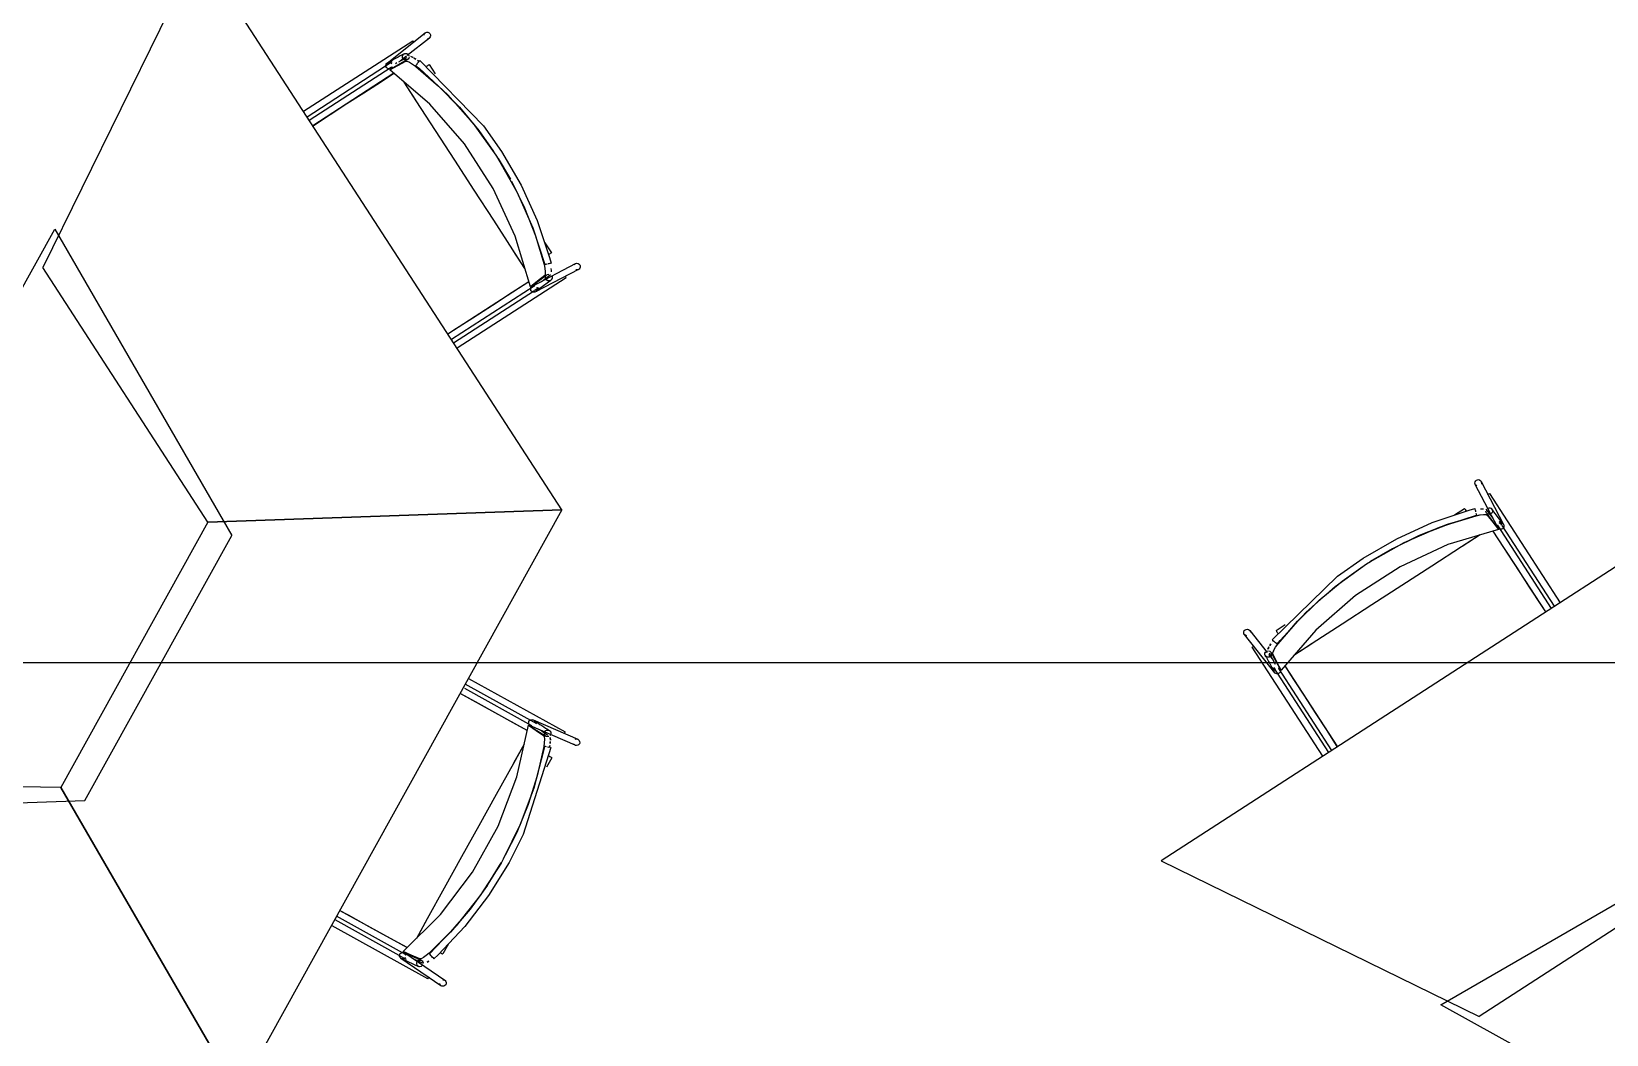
# Model space of a CAD drawing. Header units: metres. Extents: x 3.2 to 22.3, y 0.7 to 22.8.
# Drawn here: x 7.877 to 8.898, y 14.009 to 14.66 of the extents above; entities that cross this region are included whole.
import ezdxf

# ---------------------------------------------------------------- set-up
doc = ezdxf.new("R2010")
doc.units = ezdxf.units.M
for name, color, linetype in [('ARREDI', 9, 'Continuous'), ('PARETI_STRUTTURE', 7, 'Continuous'), ('PORTE_SCALE', 2, 'Continuous'), ('WAYFINDING_RIQUADRI', 7, 'Continuous')]:
    doc.layers.add(name, color=color, linetype=linetype)

msp = doc.modelspace()

# ---------------------------------------------------------------- linework, layer by layer
at = {"layer": 'ARREDI'}
for points in [[(8.2209, 14.3491), (7.9855, 14.7126), (7.8844, 14.5065)], [(8.1315, 14.6572), (8.1316, 14.6579), (8.1321, 14.6585), (8.1323, 14.6587), (8.1323, 14.6587), (8.1327, 14.6589), (8.1334, 14.6591), (8.1341, 14.6591), (8.1348, 14.6587), (8.1354, 14.6582), (8.1357, 14.6575), (8.1358, 14.6568)], [(8.1242, 14.6536), (8.1242, 14.6536), (8.1244, 14.6533), (8.1246, 14.6529)], [(8.1246, 14.6529), (8.125, 14.6523)], [(8.1358, 14.6568), (8.1356, 14.6561), (8.1351, 14.6555), (8.135, 14.6553), (8.135, 14.6553), (8.1345, 14.655), (8.1338, 14.6548)], [(8.1068, 14.6376), (8.107, 14.6384), (8.1074, 14.639), (8.1076, 14.6391), (8.1076, 14.6391), (8.108, 14.6394), (8.1087, 14.6396), (8.1095, 14.6395), (8.1101, 14.6392), (8.1107, 14.6387)], [(8.1098, 14.6355), (8.1091, 14.6353), (8.1084, 14.6354), (8.1077, 14.6357), (8.1072, 14.6362), (8.1068, 14.6369), (8.1068, 14.6376)], [(8.2098, 14.5012), (8.2052, 14.4975), (8.2005, 14.4939), (8.1907, 14.5267), (8.1764, 14.5578), (8.1577, 14.5866), (8.1352, 14.6124), (8.1093, 14.6348), (8.1145, 14.6376), (8.1197, 14.6404), (8.1206, 14.6403), (8.1222, 14.6396), (8.1241, 14.6384), (8.1261, 14.637)], [(8.1139, 14.6392), (8.1131, 14.6387)], [(8.1153, 14.6399), (8.1168, 14.6407), (8.1206, 14.6427)], [(8.1176, 14.6435), (8.1177, 14.6442), (8.1182, 14.6448), (8.1186, 14.6452), (8.1188, 14.6452), (8.1194, 14.6454), (8.1195, 14.6454), (8.1202, 14.6453), (8.1209, 14.645), (8.1214, 14.6445), (8.1217, 14.6438)], [(8.1218, 14.6431), (8.1216, 14.6423), (8.1212, 14.6417), (8.1207, 14.6414), (8.1206, 14.6413), (8.1199, 14.6411), (8.1198, 14.6411), (8.1191, 14.6412), (8.1185, 14.6415), (8.1179, 14.642), (8.1176, 14.6427), (8.1176, 14.6435)], [(8.1197, 14.6404), (8.1206, 14.6403), (8.1221, 14.6397), (8.124, 14.6385), (8.1261, 14.637)], [(8.1228, 14.6435), (8.1244, 14.6428)], [(8.1244, 14.6428), (8.1229, 14.6434)], [(8.1264, 14.6416), (8.1252, 14.6423)], [(8.1252, 14.6423), (8.1263, 14.6416)], [(8.1262, 14.6374), (8.1263, 14.6376), (8.1266, 14.638), (8.127, 14.6385)], [(8.127, 14.6385), (8.1274, 14.6391), (8.1279, 14.6396), (8.1283, 14.6402), (8.1286, 14.6406), (8.1288, 14.6408)], [(8.1283, 14.6402), (8.1274, 14.6408)], [(8.1275, 14.6408), (8.1283, 14.6402)], [(8.1288, 14.6408), (8.1288, 14.6408)], [(8.1331, 14.637), (8.1337, 14.6374), (8.1343, 14.6378), (8.1347, 14.638), (8.1349, 14.6382)], [(8.0598, 14.5987), (8.0706, 14.6057), (8.0815, 14.6128), (8.0924, 14.6198), (8.1032, 14.6268), (8.112, 14.6325)], [(8.1106, 14.6367), (8.1093, 14.6348)], [(8.1261, 14.637), (8.1408, 14.6243), (8.1545, 14.6104), (8.167, 14.5954), (8.1766, 14.5818)], [(8.1262, 14.6369), (8.1409, 14.6242), (8.1545, 14.6103), (8.167, 14.5954), (8.1766, 14.5818)], [(8.1263, 14.615), (8.1187, 14.6267)], [(8.1969, 14.5058), (8.1892, 14.5179), (8.1767, 14.5372), (8.1641, 14.5566), (8.1515, 14.576), (8.139, 14.5953), (8.1265, 14.6147), (8.1187, 14.6267)], [(8.1797, 14.5771), (8.1876, 14.5637)], [(8.1876, 14.5637), (8.1797, 14.5771)], [(8.1883, 14.5625), (8.1967, 14.5452), (8.2038, 14.5271), (8.2094, 14.5085)], [(8.1883, 14.5625), (8.1967, 14.5452), (8.2038, 14.527), (8.2094, 14.5084)], [(7.682, 14.1526), (7.892, 14.5314), (8.0069, 14.3326)], [(8.197, 14.5058), (8.1894, 14.5175)], [(8.2141, 14.5159), (8.2138, 14.5158), (8.2134, 14.5155), (8.2129, 14.5152), (8.2123, 14.5148)], [(7.9914, 14.3412), (7.8844, 14.5065)], [(8.2094, 14.5084), (8.2099, 14.506), (8.2102, 14.5037), (8.2102, 14.502), (8.2098, 14.5012)], [(8.2094, 14.5084), (8.2099, 14.5059), (8.2102, 14.5036), (8.2102, 14.502), (8.2098, 14.5012)], [(8.2111, 14.5086), (8.2105, 14.5084), (8.21, 14.5083), (8.2098, 14.5083)], [(8.2138, 14.5092), (8.214, 14.5093), (8.214, 14.5093), (8.214, 14.5093), (8.2137, 14.5092), (8.2132, 14.5091), (8.2125, 14.5089), (8.2118, 14.5088)], [(8.2138, 14.5057), (8.214, 14.5045), (8.214, 14.5036)], [(8.2138, 14.5057), (8.214, 14.5044)], [(8.2288, 14.5081), (8.2293, 14.5087), (8.2297, 14.509), (8.2297, 14.509), (8.2299, 14.5091), (8.2307, 14.5092), (8.2314, 14.5091)], [(8.2314, 14.5091), (8.2321, 14.5087), (8.2325, 14.5082), (8.2328, 14.5075), (8.2328, 14.5067), (8.2326, 14.506), (8.2321, 14.5054), (8.2317, 14.5051), (8.2317, 14.5051), (8.2315, 14.505), (8.2307, 14.5049), (8.23, 14.505)], [(8.1469, 14.4633), (8.1503, 14.4655), (8.1631, 14.4738), (8.1759, 14.4821), (8.1888, 14.4904), (8.1995, 14.4973)], [(8.2005, 14.4939), (8.2035, 14.4945)], [(8.2035, 14.4945), (8.2005, 14.4939)], [(8.2021, 14.4905), (8.2014, 14.4909), (8.2009, 14.4914), (8.2007, 14.4921), (8.2007, 14.4929), (8.2009, 14.4936), (8.2014, 14.4942)], [(8.2078, 14.4974), (8.209, 14.4983), (8.2136, 14.502)], [(8.2118, 14.4979), (8.2112, 14.4983), (8.2107, 14.4989), (8.2104, 14.4996), (8.2104, 14.5003), (8.2106, 14.501), (8.2106, 14.501), (8.211, 14.5016), (8.2112, 14.5017), (8.2117, 14.5019), (8.2124, 14.5021)], [(8.2143, 14.501), (8.2146, 14.5003), (8.2146, 14.4996), (8.2144, 14.4989), (8.2143, 14.4988), (8.2139, 14.4983), (8.2138, 14.4982), (8.2133, 14.4979), (8.2125, 14.4978), (8.2118, 14.4979)], [(8.223, 14.5011), (8.2233, 14.5005)], [(8.2233, 14.5005), (8.2236, 14.5001), (8.2237, 14.4999)], [(8.2238, 14.4998), (8.2238, 14.4998)], [(8.2046, 14.4936), (8.2049, 14.4929), (8.2049, 14.4922), (8.2047, 14.4915), (8.2042, 14.4909), (8.2038, 14.4906), (8.2038, 14.4906), (8.2035, 14.4905), (8.2028, 14.4904), (8.2021, 14.4905)], [(8.8142, 14.3648), (8.8136, 14.3652), (8.8133, 14.3656), (8.8133, 14.3657), (8.8132, 14.3659), (8.8131, 14.3666), (8.8132, 14.3673)], [(8.8132, 14.3673), (8.8136, 14.368), (8.8141, 14.3685), (8.8148, 14.3687), (8.8156, 14.3688), (8.8163, 14.3685), (8.8169, 14.3681), (8.8172, 14.3676), (8.8172, 14.3676), (8.8172, 14.3674), (8.8174, 14.3667), (8.8173, 14.3659)], [(8.9732, 14.3568), (8.6096, 14.1214), (8.8158, 14.0204)], [(8.8212, 14.3589), (8.8217, 14.3593)], [(8.8224, 14.3597), (8.8222, 14.3595), (8.8217, 14.3593)], [(8.8225, 14.3597), (8.8225, 14.3597)], [(8.2209, 14.3491), (8.0109, 13.9703), (7.896, 14.169)], [(7.9914, 14.3412), (7.896, 14.169), (8.0109, 13.9703)], [(8.8211, 14.3458), (8.8247, 14.3411), (8.8284, 14.3364), (8.7956, 14.3267), (8.7645, 14.3123), (8.7357, 14.2937), (8.7098, 14.2712), (8.6875, 14.2452), (8.6847, 14.2504), (8.6819, 14.2557), (8.682, 14.2565), (8.6827, 14.2581), (8.6838, 14.2601), (8.6853, 14.262)], [(8.7598, 14.3242), (8.777, 14.3326), (8.7952, 14.3397), (8.8138, 14.3453)], [(8.7598, 14.3242), (8.7771, 14.3327), (8.7953, 14.3398), (8.8139, 14.3453)], [(8.8064, 14.35), (8.8065, 14.3498), (8.8068, 14.3494), (8.8071, 14.3488), (8.8075, 14.3482)], [(8.8131, 14.3497), (8.813, 14.3499), (8.813, 14.35), (8.813, 14.3499), (8.8131, 14.3496), (8.8132, 14.3491), (8.8134, 14.3485), (8.8135, 14.3478)], [(8.8137, 14.3471), (8.8139, 14.3464), (8.814, 14.346), (8.814, 14.3458)], [(8.8139, 14.3453), (8.8163, 14.3459), (8.8186, 14.3461), (8.8203, 14.3461), (8.8211, 14.3458)], [(8.8139, 14.3453), (8.8164, 14.3459), (8.8187, 14.3461), (8.8203, 14.3461), (8.8211, 14.3458)], [(8.8166, 14.3498), (8.8178, 14.3499), (8.8187, 14.3499)], [(8.8166, 14.3498), (8.8179, 14.3499)], [(8.8244, 14.3478), (8.824, 14.3471), (8.8234, 14.3466), (8.8227, 14.3463), (8.822, 14.3463), (8.8213, 14.3465), (8.8213, 14.3465), (8.8207, 14.347), (8.8206, 14.3471), (8.8203, 14.3476), (8.8202, 14.3483)], [(8.8248, 14.3438), (8.824, 14.3449), (8.8203, 14.3496)], [(8.8213, 14.3502), (8.822, 14.3505), (8.8227, 14.3505), (8.8234, 14.3503), (8.8235, 14.3503), (8.824, 14.3499), (8.8241, 14.3497), (8.8244, 14.3492), (8.8245, 14.3485), (8.8244, 14.3478)], [(8.8287, 14.3406), (8.8294, 14.3408), (8.8301, 14.3408), (8.8308, 14.3406), (8.8314, 14.3401), (8.8317, 14.3397), (8.8317, 14.3397), (8.8318, 14.3395), (8.8319, 14.3387), (8.8318, 14.338)], [(7.9115, 14.1605), (8.0069, 14.3326)], [(8.8165, 14.3329), (8.8044, 14.3251), (8.7851, 14.3126), (8.7657, 14.3), (8.7463, 14.2875), (8.727, 14.2749), (8.7076, 14.2624), (8.6956, 14.2546)], [(8.8165, 14.3329), (8.8048, 14.3253)], [(8.859, 14.2829), (8.8568, 14.2862), (8.8485, 14.299), (8.8402, 14.3119), (8.8319, 14.3247), (8.825, 14.3354)], [(8.8284, 14.3364), (8.8277, 14.3394)], [(8.8278, 14.3394), (8.8284, 14.3364)], [(8.8318, 14.338), (8.8314, 14.3374), (8.8309, 14.3369), (8.8302, 14.3366), (8.8294, 14.3366), (8.8287, 14.3368), (8.8281, 14.3373)], [(8.7452, 14.3156), (8.7593, 14.3239)], [(8.7593, 14.3239), (8.7452, 14.3156)], [(8.6853, 14.262), (8.698, 14.2768), (8.7119, 14.2904), (8.7269, 14.3029), (8.7405, 14.3126)], [(8.6854, 14.2622), (8.6981, 14.2769), (8.712, 14.2905), (8.7269, 14.303), (8.7405, 14.3126)], [(8.6651, 14.2674), (8.6644, 14.2676), (8.6638, 14.268), (8.6636, 14.2682), (8.6636, 14.2682), (8.6633, 14.2686), (8.6632, 14.2694), (8.6632, 14.2701), (8.6635, 14.2708), (8.6641, 14.2713), (8.6648, 14.2716), (8.6655, 14.2717)], [(8.6655, 14.2717), (8.6662, 14.2715), (8.6668, 14.2711), (8.667, 14.2709), (8.667, 14.2709), (8.6673, 14.2705), (8.6675, 14.2698)], [(8.6853, 14.2691), (8.6849, 14.2697), (8.6845, 14.2702), (8.6843, 14.2706), (8.6841, 14.2709)], [(8.6687, 14.2601), (8.6687, 14.2601), (8.669, 14.2603), (8.6694, 14.2606)], [(8.6694, 14.2606), (8.6699, 14.261)], [(8.6788, 14.2588), (8.6795, 14.2603)], [(8.6795, 14.2604), (8.6789, 14.2588)], [(8.6807, 14.2623), (8.68, 14.2611)], [(8.68, 14.2612), (8.6806, 14.2623)], [(8.6815, 14.2648), (8.6815, 14.2648)], [(8.6815, 14.2647), (8.6817, 14.2646), (8.6821, 14.2643), (8.6826, 14.2639), (8.6838, 14.2629)], [(8.6822, 14.2644), (8.6819, 14.2639)], [(8.6819, 14.2639), (8.6822, 14.2643)], [(8.6819, 14.2556), (8.682, 14.2565), (8.6826, 14.258), (8.6838, 14.26), (8.6853, 14.262)], [(8.6849, 14.2621), (8.6847, 14.2623), (8.6843, 14.2625), (8.6838, 14.2629)], [(8.7073, 14.2622), (8.6956, 14.2546)], [(8.6788, 14.2535), (8.6781, 14.2537), (8.6775, 14.2541), (8.6771, 14.2546), (8.6771, 14.2547), (8.6769, 14.2553), (8.6769, 14.2554), (8.6769, 14.2561), (8.6773, 14.2568), (8.6778, 14.2573), (8.6785, 14.2576)], [(8.6792, 14.2577), (8.68, 14.2575), (8.6806, 14.2571), (8.6809, 14.2566), (8.681, 14.2565), (8.6812, 14.2558), (8.6812, 14.2558), (8.6811, 14.2551), (8.6808, 14.2544), (8.6802, 14.2539), (8.6796, 14.2536), (8.6788, 14.2535)], [(8.6796, 14.2565), (8.6836, 14.249)], [(8.6847, 14.2427), (8.6839, 14.2429), (8.6833, 14.2433), (8.6832, 14.2435), (8.6832, 14.2435), (8.6829, 14.2439), (8.6827, 14.2447), (8.6828, 14.2454), (8.6831, 14.2461), (8.6836, 14.2466)], [(8.6868, 14.2458), (8.687, 14.2451), (8.6869, 14.2443), (8.6866, 14.2437), (8.6861, 14.2431), (8.6854, 14.2428), (8.6847, 14.2427)], [(8.6856, 14.2466), (8.6875, 14.2452)], [(8.6898, 14.2479), (8.6955, 14.2391), (8.7025, 14.2283), (8.7095, 14.2175), (8.7165, 14.2066), (8.7236, 14.1957)], [(8.1985, 14.2059), (8.1894, 14.211), (8.1781, 14.2173), (8.1668, 14.2235), (8.1555, 14.2298)], [(8.1288, 14.0578), (8.1233, 14.0602), (8.118, 14.0626), (8.1423, 14.0867), (8.163, 14.114), (8.1796, 14.144), (8.1918, 14.176), (8.1993, 14.2094), (8.2042, 14.2061), (8.2091, 14.2028), (8.2095, 14.202), (8.2096, 14.2003), (8.2095, 14.198), (8.2092, 14.1956)], [(8.2013, 14.2091), (8.1993, 14.2094)], [(8.2002, 14.2092), (8.1997, 14.2097), (8.1994, 14.2104), (8.1994, 14.2112), (8.1996, 14.2119), (8.2, 14.2125), (8.2007, 14.2129)], [(8.2007, 14.2129), (8.2014, 14.2131), (8.2021, 14.213), (8.2023, 14.2129), (8.2024, 14.2129), (8.2028, 14.2127), (8.2033, 14.2121), (8.2036, 14.2114), (8.2036, 14.2107)], [(8.2067, 14.2065), (8.2081, 14.2056), (8.2116, 14.2031)], [(8.2091, 14.2028), (8.2095, 14.202), (8.2097, 14.2004), (8.2095, 14.1981), (8.2092, 14.1956)], [(8.2125, 14.2022), (8.2118, 14.2021), (8.211, 14.2022), (8.2105, 14.2024), (8.2104, 14.2025), (8.2099, 14.203), (8.2096, 14.2037), (8.2096, 14.2044), (8.2098, 14.2052), (8.2102, 14.2057), (8.2109, 14.2062)], [(8.2109, 14.2062), (8.2116, 14.2063), (8.2123, 14.2063), (8.2129, 14.206), (8.213, 14.2059), (8.2135, 14.2055), (8.2135, 14.2054), (8.2138, 14.2047), (8.2138, 14.204), (8.2136, 14.2033), (8.2131, 14.2027)], [(8.2133, 14.2015), (8.2135, 14.1998)], [(8.2135, 14.1998), (8.2133, 14.2014)], [(8.2134, 14.1989), (8.2134, 14.1976)], [(8.2134, 14.1975), (8.2134, 14.1986)], [(8.2225, 14.2043), (8.2222, 14.2038)], [(8.2229, 14.2051), (8.2228, 14.2048), (8.2225, 14.2043)], [(8.2229, 14.2051), (8.223, 14.2051)], [(8.2295, 14.2003), (8.2302, 14.2005), (8.231, 14.2004), (8.2312, 14.2003), (8.2312, 14.2003), (8.2316, 14.2001), (8.2321, 14.1995), (8.2324, 14.1988), (8.2325, 14.1981), (8.2323, 14.1974), (8.2318, 14.1968), (8.2312, 14.1964)], [(8.1268, 14.0713), (8.1337, 14.0839), (8.1449, 14.104), (8.1561, 14.1242), (8.1673, 14.1444), (8.1785, 14.1646), (8.1897, 14.1847), (8.1966, 14.1973)], [(8.2092, 14.1956), (8.2049, 14.1766), (8.199, 14.158), (8.1917, 14.1399), (8.1842, 14.125)], [(8.2092, 14.1954), (8.2049, 14.1765), (8.199, 14.1579), (8.1917, 14.1399), (8.1842, 14.125)], [(8.1898, 14.1851), (8.1966, 14.1973)], [(8.2109, 14.1955), (8.2103, 14.1956), (8.2098, 14.1957), (8.2096, 14.1957)], [(8.2116, 14.1954), (8.2124, 14.1952), (8.213, 14.1951)], [(8.2144, 14.1883), (8.2141, 14.1885), (8.2137, 14.1887), (8.2131, 14.189), (8.2125, 14.1894)], [(8.213, 14.1951), (8.2132, 14.1962)], [(8.2132, 14.1962), (8.213, 14.1951)], [(8.2135, 14.195), (8.2138, 14.195), (8.2138, 14.195), (8.2138, 14.195)], [(8.2312, 14.1964), (8.2305, 14.1962), (8.2297, 14.1963), (8.2295, 14.1964), (8.2295, 14.1964), (8.2291, 14.1966), (8.2285, 14.1972)], [(7.896, 14.169), (7.6991, 14.1722)], [(7.682, 14.1526), (7.9115, 14.1605)], [(9.1697, 13.818), (8.7909, 14.0279), (8.9896, 14.1429)], [(8.9811, 14.1274), (8.8158, 14.0204)], [(8.1815, 14.1201), (8.173, 14.1062)], [(8.173, 14.1061), (8.1815, 14.1201)], [(8.1727, 14.1056), (8.1614, 14.09), (8.1487, 14.0752), (8.1349, 14.0615)], [(8.1727, 14.1056), (8.1614, 14.0901), (8.1488, 14.0753), (8.135, 14.0616)], [(8.1205, 14.0651), (8.1093, 14.0713), (8.0959, 14.0787), (8.0826, 14.0861), (8.0768, 14.0893)], [(8.1268, 14.0713), (8.1335, 14.0835)], [(8.1157, 14.0596), (8.1157, 14.0603), (8.1159, 14.061), (8.1164, 14.0616), (8.1171, 14.062), (8.1178, 14.0621)], [(8.1196, 14.0588), (8.1191, 14.0583), (8.1185, 14.0579), (8.1177, 14.0578), (8.117, 14.0579), (8.1166, 14.0581), (8.1165, 14.0581), (8.1164, 14.0583), (8.1159, 14.0589), (8.1157, 14.0596)], [(8.118, 14.0626), (8.1199, 14.0603)], [(8.1199, 14.0603), (8.118, 14.0626)], [(8.1312, 14.0548), (8.1258, 14.0572), (8.1245, 14.0578)], [(8.1268, 14.0545), (8.1268, 14.0553), (8.1271, 14.056), (8.1276, 14.0565), (8.1282, 14.0569), (8.1289, 14.057), (8.1289, 14.057), (8.1297, 14.0569), (8.1298, 14.0568), (8.1303, 14.0565), (8.1307, 14.0559), (8.131, 14.0552)], [(8.1349, 14.0615), (8.133, 14.06), (8.1311, 14.0587), (8.1296, 14.0579), (8.1287, 14.0578)], [(8.1349, 14.0615), (8.1329, 14.0599), (8.1311, 14.0586), (8.1296, 14.0579), (8.1287, 14.0577)], [(8.1346, 14.0564), (8.1335, 14.0556)], [(8.1336, 14.0557), (8.1346, 14.0564)], [(8.1359, 14.0601), (8.1355, 14.0606), (8.1351, 14.061), (8.135, 14.0611)], [(8.1377, 14.0581), (8.1378, 14.0579), (8.1379, 14.0579), (8.1378, 14.0579), (8.1377, 14.0582), (8.1369, 14.059), (8.1364, 14.0596), (8.1359, 14.0601)], [(8.1419, 14.062), (8.1425, 14.0617), (8.1431, 14.0613), (8.1435, 14.0611), (8.1438, 14.061)], [(8.1307, 14.0538), (8.1302, 14.0532), (8.1296, 14.0528), (8.1288, 14.0527), (8.1288, 14.0527), (8.1281, 14.0528), (8.128, 14.0529), (8.1275, 14.0532), (8.127, 14.0538), (8.1268, 14.0545)], [(8.1341, 14.0448), (8.1341, 14.0448), (8.1341, 14.0449), (8.1343, 14.0451), (8.1345, 14.0456)], [(8.1348, 14.0462), (8.1345, 14.0456)], [(8.1459, 14.0425), (8.1459, 14.0417), (8.1456, 14.041), (8.1451, 14.0405), (8.1444, 14.0401), (8.1437, 14.04), (8.143, 14.0401), (8.1425, 14.0403), (8.1425, 14.0403), (8.1423, 14.0405), (8.1419, 14.0411), (8.1416, 14.0418)], [(8.1438, 14.0443), (8.1445, 14.0442), (8.145, 14.0439), (8.145, 14.0439), (8.1452, 14.0438), (8.1456, 14.0432), (8.1459, 14.0425)]]:
    msp.add_lwpolyline(points, dxfattribs=at)
msp.add_lwpolyline([(7.9914, 14.3412), (8.2209, 14.3491)], close=True, dxfattribs=at)
at = {"layer": 'PARETI_STRUTTURE'}
for points in [[(8.1076, 14.6391), (8.1323, 14.6587)], [(8.0534, 14.6078), (8.1242, 14.6536)], [(8.135, 14.6553), (8.1207, 14.644)], [(8.1109, 14.6399), (8.0557, 14.6041)], [(8.1105, 14.6356), (8.1207, 14.6414)], [(8.1201, 14.6435), (8.1161, 14.6404)], [(8.1168, 14.6407), (8.1183, 14.6417)], [(8.1262, 14.6374), (8.1285, 14.6355), (8.1469, 14.6185), (8.1635, 14.5998), (8.1782, 14.5794)], [(8.1288, 14.6408), (8.1702, 14.5983), (8.1818, 14.5818)], [(8.1349, 14.6382), (8.1388, 14.6322)], [(8.0571, 14.6021), (8.1102, 14.6365)], [(8.112, 14.6325), (8.0594, 14.5984)], [(8.1111, 14.6364), (8.1103, 14.6357)], [(8.1782, 14.5794), (8.1797, 14.577), (8.192, 14.5551), (8.2021, 14.5322), (8.2098, 14.5083)], [(8.1818, 14.5818), (8.1945, 14.5599), (8.2049, 14.5369), (8.213, 14.5129), (8.214, 14.5093)], [(8.2099, 14.5224), (8.2141, 14.516)], [(8.2018, 14.4944), (8.2297, 14.509)], [(8.2317, 14.5051), (8.2038, 14.4906)], [(8.1469, 14.4633), (8.1995, 14.4973)], [(8.203, 14.4944), (8.1493, 14.4597)], [(8.2238, 14.4998), (8.153, 14.454)], [(8.2018, 14.4947), (8.2019, 14.4948), (8.202, 14.4948), (8.2021, 14.4949), (8.2022, 14.495), (8.2023, 14.4951), (8.2024, 14.4951), (8.2025, 14.4952), (8.2026, 14.4953), (8.2027, 14.4954), (8.2028, 14.4955), (8.2029, 14.4955), (8.203, 14.4956), (8.2031, 14.4957), (8.2032, 14.4958), (8.2034, 14.4959), (8.2034, 14.4959), (8.2036, 14.496), (8.2037, 14.4961), (8.2039, 14.4962), (8.204, 14.4963), (8.2041, 14.4964), (8.2042, 14.4965), (8.2043, 14.4965), (8.2044, 14.4966), (8.2045, 14.4967), (8.2046, 14.4968), (8.2047, 14.4969), (8.2048, 14.4969), (8.2049, 14.497), (8.205, 14.4971), (8.2051, 14.4972), (8.2054, 14.4973), (8.2054, 14.4974), (8.2056, 14.4975), (8.2057, 14.4976), (8.2059, 14.4977), (8.206, 14.4978), (8.2061, 14.4979), (8.2062, 14.498), (8.2063, 14.498), (8.2064, 14.4981), (8.2065, 14.4982), (8.2066, 14.4983), (8.2067, 14.4984), (8.2068, 14.4984), (8.2069, 14.4985), (8.207, 14.4986), (8.2071, 14.4987), (8.2072, 14.4987), (8.2074, 14.4988), (8.2074, 14.4989), (8.2076, 14.499), (8.2077, 14.4991), (8.2078, 14.4991), (8.2079, 14.4992), (8.208, 14.4993), (8.2081, 14.4994), (8.2082, 14.4995), (8.2083, 14.4995), (8.2084, 14.4996), (8.2085, 14.4997), (8.2086, 14.4998), (8.2087, 14.4998), (8.2088, 14.4999), (8.2089, 14.5), (8.209, 14.5001), (8.2091, 14.5001), (8.2092, 14.5002), (8.2094, 14.5003), (8.2094, 14.5004), (8.2096, 14.5005), (8.2097, 14.5005), (8.2098, 14.5006), (8.2099, 14.5007), (8.21, 14.5008), (8.2101, 14.5009), (8.2102, 14.5009), (8.2103, 14.501), (8.2104, 14.5011), (8.2105, 14.5012), (8.2106, 14.5012), (8.2107, 14.5013), (8.2108, 14.5014), (8.2109, 14.5015), (8.2111, 14.5016), (8.2112, 14.5017)], [(8.2043, 14.4912), (8.2138, 14.4982)], [(8.2105, 14.4993), (8.2097, 14.4988)], [(8.1506, 14.4576), (8.2032, 14.4916)], [(8.2034, 14.4918), (8.2058, 14.4934)], [(8.8279, 14.3377), (8.8133, 14.3656)], [(8.8171, 14.3676), (8.8317, 14.3397)], [(8.8225, 14.3597), (8.8683, 14.2889)], [(8.7405, 14.3178), (8.7624, 14.3304), (8.7854, 14.3409), (8.8094, 14.349), (8.813, 14.35)], [(8.7428, 14.3141), (8.7453, 14.3157), (8.7671, 14.328), (8.7901, 14.338), (8.814, 14.3457)], [(8.7999, 14.3459), (8.8063, 14.35)], [(8.8276, 14.3377), (8.8275, 14.3378), (8.8275, 14.3379), (8.8274, 14.338), (8.8273, 14.3381), (8.8272, 14.3382), (8.8271, 14.3383), (8.8271, 14.3384), (8.827, 14.3386), (8.8269, 14.3387), (8.8268, 14.3388), (8.8268, 14.3389), (8.8267, 14.339), (8.8266, 14.3391), (8.8265, 14.3392), (8.8264, 14.3393), (8.8264, 14.3394), (8.8263, 14.3395), (8.8262, 14.3396), (8.826, 14.3398), (8.826, 14.3399), (8.8259, 14.34), (8.8258, 14.3401), (8.8257, 14.3402), (8.8257, 14.3403), (8.8256, 14.3404), (8.8255, 14.3406), (8.8254, 14.3407), (8.8254, 14.3408), (8.8253, 14.3409), (8.8252, 14.341), (8.8251, 14.3411), (8.825, 14.3412), (8.8249, 14.3413), (8.8249, 14.3414), (8.8248, 14.3415), (8.8247, 14.3416), (8.8246, 14.3418), (8.8245, 14.3419), (8.8244, 14.342), (8.8243, 14.3421), (8.8243, 14.3422), (8.8242, 14.3423), (8.8241, 14.3424), (8.824, 14.3426), (8.8239, 14.3427), (8.8239, 14.3428), (8.8238, 14.3429), (8.8237, 14.343), (8.8236, 14.3431), (8.8235, 14.3432), (8.8235, 14.3433), (8.8234, 14.3434), (8.8233, 14.3435), (8.8232, 14.3436), (8.8232, 14.3437), (8.8231, 14.3438), (8.823, 14.3439), (8.8229, 14.344), (8.8228, 14.3441), (8.8228, 14.3442), (8.8227, 14.3443), (8.8226, 14.3444), (8.8225, 14.3446), (8.8224, 14.3447), (8.8224, 14.3448), (8.8223, 14.3449), (8.8222, 14.345), (8.8221, 14.3451), (8.8221, 14.3452), (8.822, 14.3453), (8.8219, 14.3454), (8.8218, 14.3455), (8.8217, 14.3456), (8.8217, 14.3457), (8.8216, 14.3458), (8.8215, 14.3459), (8.8214, 14.346), (8.8214, 14.3461), (8.8213, 14.3462), (8.8212, 14.3463), (8.8211, 14.3464), (8.821, 14.3466), (8.821, 14.3467), (8.8209, 14.3468), (8.8208, 14.3469), (8.8206, 14.3471), (8.8206, 14.3471)], [(8.8229, 14.3465), (8.8235, 14.3456)], [(8.8311, 14.3403), (8.8241, 14.3497)], [(8.8305, 14.3393), (8.8289, 14.3418)], [(8.859, 14.2829), (8.8249, 14.3354)], [(8.8279, 14.3389), (8.8626, 14.2852)], [(8.8647, 14.2866), (8.8307, 14.3391)], [(8.6815, 14.2648), (8.724, 14.3061), (8.7405, 14.3178)], [(8.6849, 14.2621), (8.6868, 14.2644), (8.7037, 14.2828), (8.7225, 14.2995), (8.7428, 14.3141)], [(8.667, 14.2709), (8.6783, 14.2566)], [(8.6841, 14.2709), (8.6901, 14.2748)], [(8.6832, 14.2435), (8.6636, 14.2682)], [(8.7145, 14.1893), (8.6687, 14.2601)], [(8.6793, 14.2554), (8.6819, 14.2521)], [(8.6816, 14.2527), (8.6805, 14.2543)], [(8.6866, 14.2464), (8.6809, 14.2566)], [(8.1603, 14.2398), (8.223, 14.2051)], [(8.6824, 14.2469), (8.7181, 14.1917)], [(8.7202, 14.193), (8.6858, 14.2462)], [(8.6859, 14.247), (8.6865, 14.2462)], [(8.6898, 14.2479), (8.7239, 14.1954)], [(8.1985, 14.2059), (8.1549, 14.2301)], [(8.1577, 14.2335), (8.2013, 14.2093)], [(8.2046, 14.2103), (8.1582, 14.236)], [(8.2295, 14.1964), (8.2006, 14.209)], [(8.2006, 14.2087), (8.2105, 14.2024)], [(8.2024, 14.2129), (8.2312, 14.2003)], [(8.2088, 14.2052), (8.2097, 14.2047)], [(8.2096, 14.1957), (8.209, 14.1928), (8.2027, 14.1686), (8.1939, 14.1451), (8.1829, 14.1225)], [(8.2138, 14.195), (8.1958, 14.1385), (8.1867, 14.1204)], [(8.2144, 14.1883), (8.2109, 14.1821)], [(8.1829, 14.1225), (8.1815, 14.12), (8.168, 14.0989), (8.1524, 14.0792), (8.135, 14.0611)], [(8.1867, 14.1204), (8.1733, 14.099), (8.1579, 14.0789), (8.1406, 14.0605), (8.1379, 14.0579)], [(8.1196, 14.0607), (8.0748, 14.0855)], [(8.0769, 14.0893), (8.1205, 14.0651)], [(8.1341, 14.0448), (8.072, 14.0792)], [(8.0736, 14.0833), (8.1172, 14.0592)], [(8.1475, 14.0676), (8.1438, 14.061)], [(8.1425, 14.0403), (8.1166, 14.0581)], [(8.1173, 14.0579), (8.128, 14.0529)], [(8.1174, 14.059), (8.12, 14.0576)], [(8.119, 14.0617), (8.145, 14.0439)], [(8.1192, 14.0618), (8.1193, 14.0618), (8.1194, 14.0617), (8.1196, 14.0617), (8.1197, 14.0616), (8.1198, 14.0616), (8.1199, 14.0615), (8.12, 14.0614), (8.1202, 14.0614), (8.1203, 14.0613), (8.1204, 14.0613), (8.1205, 14.0612), (8.1206, 14.0612), (8.1209, 14.0611), (8.121, 14.061), (8.1211, 14.0609), (8.1212, 14.0609), (8.1213, 14.0608), (8.1215, 14.0608), (8.1216, 14.0607), (8.1217, 14.0606), (8.1218, 14.0606), (8.1219, 14.0605), (8.1222, 14.0604), (8.1223, 14.0604), (8.1224, 14.0603), (8.1225, 14.0603), (8.1227, 14.0602), (8.1228, 14.0601), (8.1229, 14.0601), (8.123, 14.06), (8.1231, 14.06), (8.1232, 14.0599), (8.1234, 14.0599), (8.1235, 14.0598), (8.1237, 14.0597), (8.1238, 14.0596), (8.124, 14.0596), (8.1241, 14.0595), (8.1242, 14.0595), (8.1243, 14.0594), (8.1244, 14.0594), (8.1245, 14.0593), (8.1247, 14.0592), (8.1248, 14.0592), (8.1249, 14.0591), (8.125, 14.0591), (8.1251, 14.059), (8.1252, 14.059), (8.1255, 14.0589), (8.1256, 14.0588), (8.1257, 14.0587), (8.1258, 14.0587), (8.126, 14.0586), (8.1261, 14.0586), (8.1262, 14.0585), (8.1263, 14.0585), (8.1264, 14.0584), (8.1266, 14.0584), (8.1268, 14.0582), (8.1269, 14.0582), (8.127, 14.0581), (8.1272, 14.0581), (8.1273, 14.058), (8.1274, 14.058), (8.1275, 14.0579), (8.1276, 14.0579), (8.1277, 14.0578), (8.1279, 14.0577), (8.128, 14.0577), (8.1281, 14.0576), (8.1283, 14.0575), (8.1285, 14.0575), (8.1286, 14.0574), (8.1287, 14.0573), (8.1288, 14.0573), (8.1289, 14.0572), (8.1291, 14.0572), (8.1292, 14.0571), (8.1293, 14.0571), (8.1294, 14.057), (8.1295, 14.057), (8.1296, 14.0569), (8.1298, 14.0568), (8.1298, 14.0568)], [(8.1275, 14.0563), (8.1265, 14.0568)]]:
    msp.add_lwpolyline(points, dxfattribs=at)
at = {"layer": 'PORTE_SCALE'}
for centre, radius, start, end in [((13.3555, 5.2625), 10.7452, 119.16788, 119.23057), ((18.0598, 19.4915), 10.7452, 209.16788, 209.23057), ((12.7746, 21.3184), 8.4496, 237.24518, 237.32499)]:
    msp.add_arc(centre, radius, start, end, dxfattribs=at)
at = {"layer": 'WAYFINDING_RIQUADRI'}
msp.add_lwpolyline([(6.8, 13.75), (10, 13.75), (10, 14.25), (6.8, 14.25)], close=True, dxfattribs=at)

doc.saveas('drawing.dxf')
